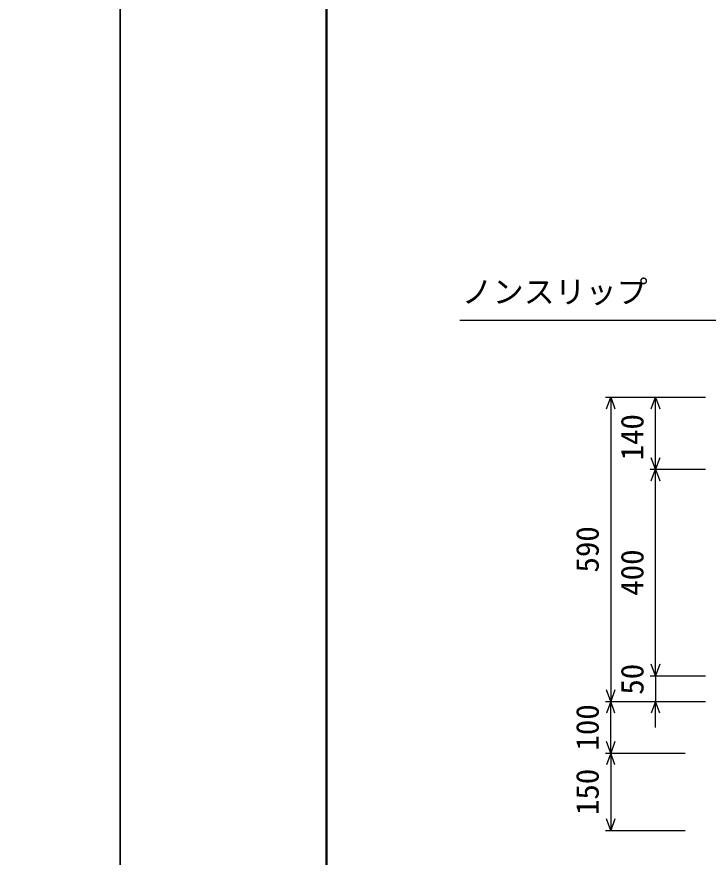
# Model space of a CAD drawing. Units: millimetres, scale not verified. Extents: x -16800 to 16800, y -5940 to 5940.
# Drawn here: x -200 to 1139, y 2683 to 4312 of the extents above; entities that cross this region are included whole.
import ezdxf
from ezdxf.enums import TextEntityAlignment as Align

# ---------------------------------------------------------------- set-up
doc = ezdxf.new("R2010")
doc.units = ezdxf.units.MM
doc.header["$LTSCALE"] = 20
for name, color, linetype, lineweight in [('0-0_DIM', 7, 'Continuous', 25), ('0-1_Defpoints', 5, 'Continuous', 25), ('0-7_WAKU', 3, 'Continuous', 25)]:
    doc.layers.add(name, color=color, linetype=linetype, lineweight=lineweight)
doc.styles.add('ＭＳ ゴシック', font='')
doc.styles.get('ＭＳ ゴシック').set_extended_font_data('MS Gothic')

msp = doc.modelspace()

# ---------------------------------------------------------------- linework, layer by layer
at = {"layer": '0-0_DIM'}
for p, q in [((657.68, 3723.38), (1214.57, 3723.38)), ((940.08, 3574.66), (1133.41, 3574.66)), ((950.08, 3574.66), (950.08, 2984.66)), ((1036.75, 3434.66), (1036.75, 3574.66)), ((1026.75, 3434.66), (1133.41, 3434.66)), ((1036.75, 3034.66), (1036.75, 3434.66)), ((1026.75, 3034.66), (1133.41, 3034.66)), ((1036.75, 3034.66), (1036.75, 2984.66)), ((940.08, 2984.66), (1133.41, 2984.66)), ((950.08, 2884.66), (950.08, 2984.66)), ((1036.75, 2934.66), (1036.75, 2984.66)), ((940.08, 2884.66), (1094.28, 2884.66)), ((950.08, 2884.66), (950.08, 2734.66)), ((940.08, 2734.66), (1094.28, 2734.66))]:
    msp.add_line(p, q, dxfattribs=at)
for points in [[(941.87, 3552.11), (950.08, 3574.66), (958.29, 3552.11)], [(1028.54, 3552.11), (1036.75, 3574.66), (1044.96, 3552.11)], [(1044.96, 3457.22), (1036.75, 3434.66), (1028.54, 3457.22)], [(1028.54, 3412.11), (1036.75, 3434.66), (1044.96, 3412.11)], [(1044.96, 3057.22), (1036.75, 3034.66), (1028.54, 3057.22)], [(958.29, 3007.22), (950.08, 2984.66), (941.87, 3007.22)], [(958.29, 2962.11), (950.08, 2984.66), (941.87, 2962.11)], [(1044.96, 2962.11), (1036.75, 2984.66), (1028.54, 2962.11)], [(958.29, 2907.22), (950.08, 2884.66), (941.87, 2907.22)], [(958.29, 2862.11), (950.08, 2884.66), (941.87, 2862.11)], [(958.29, 2757.22), (950.08, 2734.66), (941.87, 2757.22)]]:
    msp.add_lwpolyline(points, dxfattribs=at)
at = {"layer": '0-1_Defpoints'}
for points in [[(-16800, -5940), (0, -5940), (0, 5940), (-16800, 5940)], [(0, -5940), (16800, -5940), (16800, 5940), (0, 5940)]]:
    msp.add_lwpolyline(points, close=True, dxfattribs=at)
at = {"layer": '0-7_WAKU', "lineweight": 50}
msp.add_lwpolyline([(400, -5540), (16400, -5540), (16400, 5540), (400, 5540)], close=True, dxfattribs=at)

# ---------------------------------------------------------------- texts
at = {"layer": '0-0_DIM', "style": 'ＭＳ ゴシック'}
msp.add_text('ノンスリップ', height=43.99, dxfattribs=at).set_placement((661.53, 3743.55), align=Align.BOTTOM_LEFT)
for s, p in [('140', (1026.75, 3451.91)), ('590', (940.08, 3234.66)), ('400', (1026.75, 3189.66)), ('50', (1026.75, 2997.99)), ('100', (940.08, 2889.66)), ('150', (940.08, 2764.66))]:
    msp.add_text(s, height=43.99, rotation=90, dxfattribs=at).set_placement(p, align=Align.BOTTOM_LEFT)

doc.saveas('drawing.dxf')
